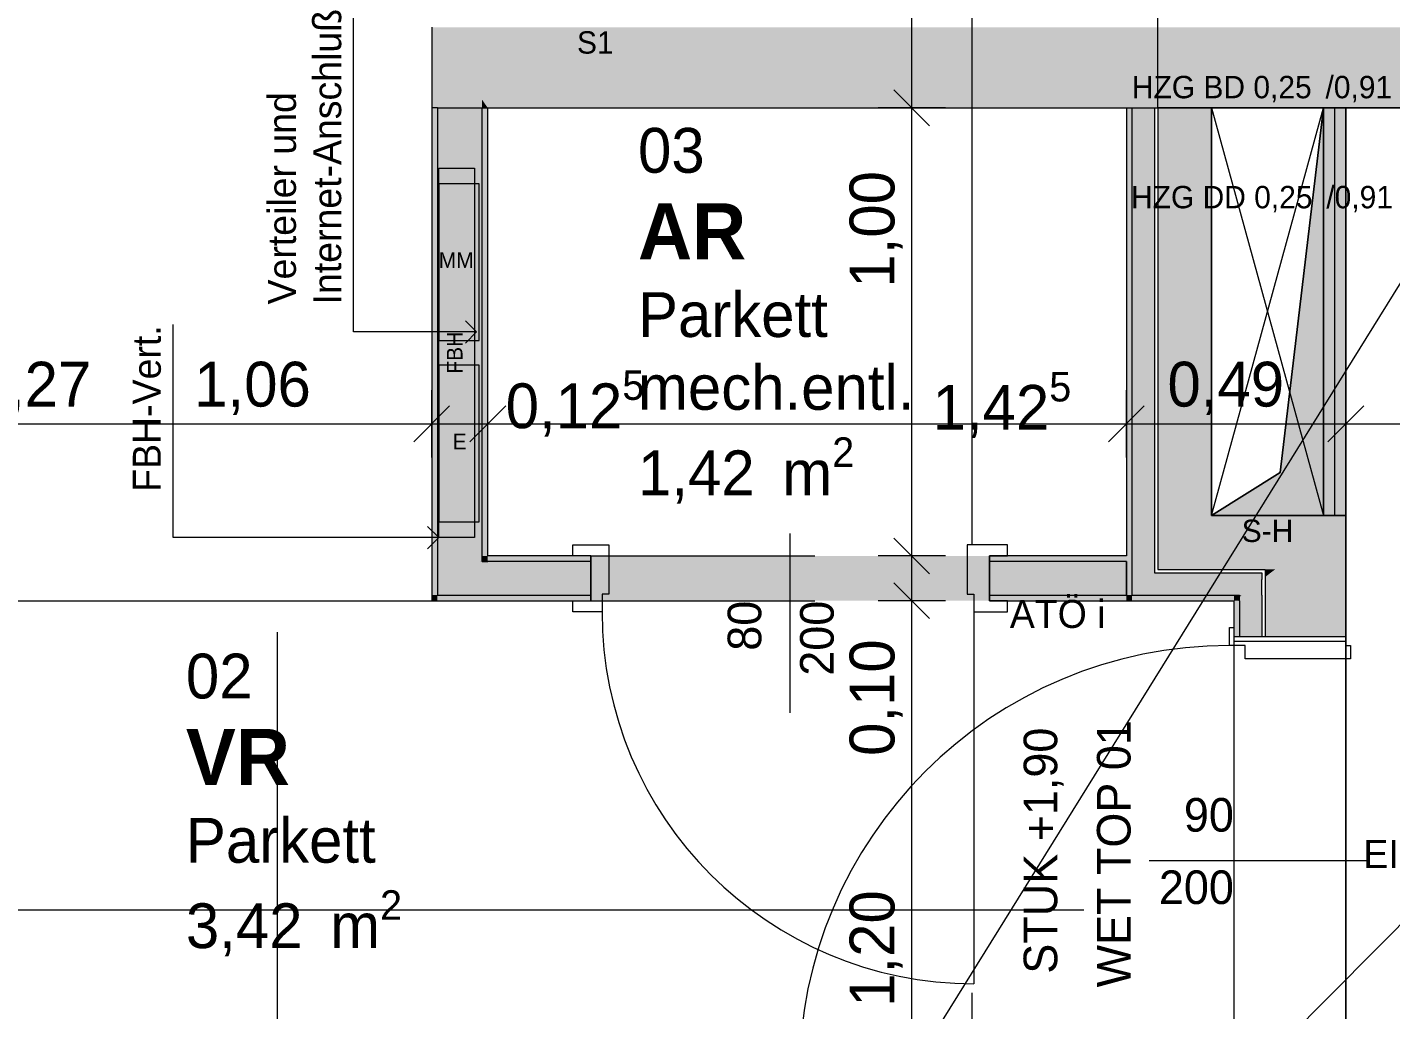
# Model space of a CAD drawing. Header units: metres. Extents: x -3.9 to 83, y -38 to 6.2.
# Drawn here: x 3.892 to 6.935, y -8.238 to -6.045 of the extents above; entities that cross this region are included whole.
import ezdxf

# ---------------------------------------------------------------- set-up
doc = ezdxf.new("R2010")
doc.units = ezdxf.units.M
doc.header["$MEASUREMENT"] = 0
for name, pattern in [('Achse', [0.004, 0.002, -0.001, 0, -0.001]), ('Schnittlinie', [0.006, 0.003, -0.0015, 0, -0.0015]), ('Strichlinie eng', [0.002, 0.0015, -0.0005]), ('Untersicht', [0.001, 0.0005, -0.0005])]:
    doc.linetypes.add(name, pattern=pattern)
for name, color, linetype in [('0._EG PP_2_000 Achsraster', 7, 'Continuous'), ('0._EG PP_2_120 Wand Innen tragend', 7, 'Continuous'), ('0._EG PP_2_130 Wand Innen', 7, 'Continuous'), ('0._EG PP_2_170 Schachtwände', 7, 'Continuous'), ('0._EG PP_2_220 Bodenaufbau', 7, 'Continuous'), ('0._EG PP_2_270 Deckendurchbruchsymbol', 7, 'Continuous'), ('0._EG PP_2_620 Haustechnik Installation', 7, 'Continuous'), ('0._EG PP_2_630 Elektrische Installation', 7, 'Continuous'), ('0._EG PP_2_810 Raum', 7, 'Continuous'), ('0._EG PP_2_815 Raumbegrenzung', 7, 'Continuous'), ('0._EG PP_2_851 Marker Schnitt', 7, 'Continuous'), ('0._EG PP_2_945 Einreichplan Beschriftung', 7, 'Continuous'), ('0._EG PP_2_950 Polierplan Bemaßung', 7, 'Continuous')]:
    doc.layers.add(name, color=color, linetype=linetype)
doc.styles.add('ERSTELLTER_STIL_10', font='')
doc.styles.add('ERSTELLTER_STIL_2', font='')
doc.styles.get('ERSTELLTER_STIL_10').set_extended_font_data('Eurostile', bold=True)
doc.styles.get('ERSTELLTER_STIL_2').set_extended_font_data('Eurostile')

msp = doc.modelspace()

# ---------------------------------------------------------------- hatches: boundary and pattern name
at = {"layer": '0._EG PP_2_120 Wand Innen tragend', "linetype": 'Continuous', "lineweight": 13, "true_color": 0x3f7f02}
for points in [[(4.8075, -6.063), (4.795, -6.045), (4.795, -6.225), (4.8075, -6.225)], [(4.92, -6.225), (6.235, -6.225), (6.235, -6.045), (4.795, -6.045)], [(6.3646, -6.045), (6.235, -6.225), (6.415, -6.225), (6.415, -6.045)], [(6.3646, -6.045), (6.235, -6.045), (6.235, -6.225)], [(6.415, -6.225), (7.005, -6.225), (7.005, -6.045), (6.415, -6.045)], [(4.9075, -6.225), (4.9075, -6.207), (4.8075, -6.063), (4.8075, -6.225)], [(4.92, -6.225), (4.9075, -6.207), (4.9075, -6.225)], [(6.535, -7.135), (6.535, -6.225), (6.415, -6.225), (6.415, -7.135)], [(6.535, -7.135), (6.415, -7.255), (6.535, -7.255)], [(6.415, -7.135), (6.415, -7.255), (6.535, -7.135)], [(6.655, -7.135), (6.535, -7.135), (6.535, -7.255), (6.655, -7.255)], [(6.655, -7.135), (6.655, -7.255), (6.6771, -7.255), (6.835, -7.135)], [(6.6771, -7.255), (6.835, -7.255), (6.835, -7.135)], [(6.655, -7.2625), (6.6672, -7.2625), (6.6771, -7.255), (6.655, -7.255)], [(6.6771, -7.255), (6.655, -7.2718), (6.655, -7.405), (6.835, -7.405), (6.835, -7.255)], [(6.655, -7.2718), (6.6672, -7.2625), (6.655, -7.2625)]]:
    msp.add_hatch(color=76, dxfattribs=at).paths.add_polyline_path(points)
at = {"layer": '0._EG PP_2_120 Wand Innen tragend', "linetype": 'Continuous', "lineweight": 13, "true_color": 0xfb02fe}
for points in [[(6.3575, -7.3125), (6.3575, -6.225), (6.345, -6.225), (6.345, -7.3125)], [(6.3575, -7.3125), (6.345, -7.325), (6.3575, -7.325)], [(6.345, -7.3125), (6.345, -7.325), (6.3575, -7.3125)], [(6.585, -7.3125), (6.3575, -7.3125), (6.3575, -7.325), (6.585, -7.325)], [(6.585, -7.3125), (6.585, -7.325), (6.5975, -7.3155), (6.5975, -7.3125)], [(6.5975, -7.3155), (6.585, -7.325), (6.5975, -7.325)], [(6.585, -7.325), (6.585, -7.405), (6.5975, -7.405), (6.5975, -7.325)]]:
    msp.add_hatch(color=6, dxfattribs=at).paths.add_polyline_path(points)
at = {"layer": '0._EG PP_2_120 Wand Innen tragend', "linetype": 'Continuous', "lineweight": 13, "true_color": 0xffaa00}
for points in [[(6.4075, -7.2625), (6.4075, -6.225), (6.3575, -6.225), (6.3575, -7.2625)], [(6.3575, -7.3125), (6.4075, -7.3125), (6.4075, -7.2625)], [(6.3575, -7.2625), (6.3575, -7.3125), (6.4075, -7.2625)], [(6.4075, -7.3125), (6.5975, -7.3125), (6.5975, -7.2625), (6.4075, -7.2625)], [(6.6475, -7.2625), (6.5975, -7.2625), (6.5975, -7.3125), (6.6014, -7.3125), (6.6475, -7.2775)], [(6.6475, -7.3125), (6.6475, -7.2775), (6.6014, -7.3125)], [(6.5975, -7.3155), (6.6014, -7.3125), (6.5975, -7.3125)], [(6.6014, -7.3125), (6.5975, -7.3155), (6.5975, -7.405), (6.6475, -7.405), (6.6475, -7.3125)]]:
    msp.add_hatch(color=40, dxfattribs=at).paths.add_polyline_path(points)
at = {"layer": '0._EG PP_2_130 Wand Innen', "linetype": 'Continuous', "lineweight": 13, "true_color": 0xfb02fe}
for points in [[(4.8075, -7.3125), (4.8075, -6.225), (4.795, -6.225), (4.795, -7.3125)], [(4.92, -7.225), (4.92, -6.225), (4.9075, -6.225), (4.9075, -7.225)], [(4.92, -7.225), (4.9075, -7.235), (4.9075, -7.2375), (4.92, -7.2375)], [(4.9075, -7.235), (4.92, -7.225), (4.9075, -7.225)], [(4.92, -7.225), (4.92, -7.2375), (5.15, -7.2375), (5.15, -7.225)], [(6.04, -7.2375), (6.345, -7.2375), (6.345, -7.225), (6.04, -7.225)], [(4.795, -7.3125), (4.795, -7.325), (4.8075, -7.315), (4.8075, -7.3125)], [(4.795, -7.325), (4.8075, -7.325), (4.8075, -7.315)], [(4.8075, -7.3125), (4.8075, -7.315), (4.8106, -7.3125)], [(4.8075, -7.315), (4.8075, -7.325), (5.15, -7.325), (5.15, -7.3125), (4.8106, -7.3125)], [(6.345, -7.3125), (6.04, -7.3125), (6.04, -7.325), (6.345, -7.325)]]:
    msp.add_hatch(color=6, dxfattribs=at).paths.add_polyline_path(points)
at = {"layer": '0._EG PP_2_130 Wand Innen', "linetype": 'Continuous', "lineweight": 13, "true_color": 0xffaa00}
for points in [[(4.9044, -7.2375), (4.9075, -7.235), (4.9075, -6.225), (4.8075, -6.225), (4.8075, -7.2375)], [(4.8106, -7.3125), (4.9044, -7.2375), (4.8075, -7.2375), (4.8075, -7.3125)], [(4.9075, -7.2375), (4.9044, -7.2375), (4.8106, -7.3125), (4.9075, -7.3125)], [(4.9075, -7.235), (4.9044, -7.2375), (4.9075, -7.2375)], [(4.9075, -7.3125), (5.15, -7.3125), (5.15, -7.2375), (4.9075, -7.2375)], [(6.04, -7.3125), (6.345, -7.3125), (6.345, -7.2375), (6.04, -7.2375)]]:
    msp.add_hatch(color=40, dxfattribs=at).paths.add_polyline_path(points)
at = {"layer": '0._EG PP_2_130 Wand Innen', "linetype": 'Continuous', "lineweight": 0, "true_color": 0xffffff}
msp.add_hatch(color=7, dxfattribs=at).paths.add_polyline_path([(6.04, -7.225), (5.15, -7.225), (5.15, -7.325), (6.04, -7.325)])
at = {"layer": '0._EG PP_2_170 Schachtwände', "linetype": 'Continuous', "lineweight": 13, "true_color": 0xfb02fe}
for points in [[(6.81, -7.135), (6.81, -6.225), (6.785, -6.225), (6.785, -7.135)], [(6.835, -7.135), (6.835, -6.225), (6.81, -6.225), (6.81, -7.135)]]:
    msp.add_hatch(color=6, dxfattribs=at).paths.add_polyline_path(points)
at = {"layer": '0._EG PP_2_270 Deckendurchbruchsymbol', "linetype": 'Continuous', "lineweight": 0}
msp.add_hatch(color=8, dxfattribs=at).paths.add_polyline_path([(6.535, -7.135), (6.785, -7.135), (6.785, -6.225), (6.6886, -7.0386)])
at = {"layer": '0._EG PP_2_620 Haustechnik Installation', "linetype": 'Continuous', "lineweight": 0, "true_color": 0x3f0000}
msp.add_hatch(color=18, dxfattribs=at).paths.add_polyline_path([(4.8106, -7.1842), (4.8906, -7.1842), (4.8906, -6.3592), (4.8106, -6.3592)])
at = {"layer": '0._EG PP_2_630 Elektrische Installation', "linetype": 'Continuous', "lineweight": 0, "true_color": 0x3f1b00}
for points in [[(4.9006, -6.3942), (4.8106, -6.3942), (4.8106, -6.7442), (4.9006, -6.7442)], [(4.9006, -6.7992), (4.8106, -6.7992), (4.8106, -7.1492), (4.9006, -7.1492)]]:
    msp.add_hatch(color=28, dxfattribs=at).paths.add_polyline_path(points)

# ---------------------------------------------------------------- linework, layer by layer
at = {"layer": '0._EG PP_2_000 Achsraster', "color": 5, "linetype": 'Achse', "lineweight": 0, "ltscale": 1000}
msp.add_line((6, 3), (6, -36), dxfattribs=at)
at = {"layer": '0._EG PP_2_120 Wand Innen tragend', "color": 7, "linetype": 'Continuous', "lineweight": 13, "ltscale": 1000}
for p, q in [((6.3575, -6.225), (6.3575, -7.2625)), ((6.4075, -6.225), (6.4075, -7.255)), ((6.3575, -7.2625), (6.3575, -7.3125)), ((6.4075, -7.255), (6.4075, -7.2625)), ((6.4075, -7.2625), (6.415, -7.2625)), ((6.4075, -7.2625), (6.415, -7.2625)), ((6.415, -7.2625), (6.6475, -7.2625)), ((6.6475, -7.2625), (6.6475, -7.2775)), ((6.6475, -7.2625), (6.6475, -7.2775)), ((6.6475, -7.3125), (6.6475, -7.2775)), ((6.6475, -7.3125), (6.6475, -7.2775)), ((6.3575, -7.3125), (6.4075, -7.3125)), ((6.3575, -7.3125), (6.4075, -7.3125)), ((6.4075, -7.3125), (6.5975, -7.3125)), ((6.5975, -7.3125), (6.5975, -7.3155)), ((6.5975, -7.3125), (6.5975, -7.3155)), ((6.5975, -7.325), (6.5975, -7.3155)), ((6.5975, -7.325), (6.5975, -7.3155)), ((6.5975, -7.325), (6.5975, -7.405)), ((6.6475, -7.3125), (6.6475, -7.405)), ((6.585, -7.405), (6.5975, -7.405)), ((6.585, -7.405), (6.5975, -7.405)), ((6.585, -7.405), (6.5975, -7.405)), ((6.5975, -7.405), (6.6475, -7.405)), ((6.5975, -7.405), (6.6475, -7.405)), ((6.5975, -7.405), (6.6475, -7.405)), ((6.6475, -7.405), (6.655, -7.405)), ((6.6475, -7.405), (6.655, -7.405)), ((6.6475, -7.405), (6.655, -7.405)), ((6.3959, -7.905), (6.885, -7.905))]:
    msp.add_line(p, q, dxfattribs=at)
at = {"layer": '0._EG PP_2_120 Wand Innen tragend', "color": 7, "linetype": 'Continuous', "lineweight": 18, "ltscale": 1000}
for p, q in [((6.415, -6.225), (6.415, -7.135)), ((6.415, -7.135), (6.415, -7.255)), ((6.415, -7.255), (6.535, -7.255)), ((6.415, -7.255), (6.535, -7.255)), ((6.535, -7.255), (6.655, -7.255)), ((6.655, -7.255), (6.655, -7.2625)), ((6.655, -7.255), (6.655, -7.2625)), ((6.655, -7.2625), (6.655, -7.2718)), ((6.655, -7.2718), (6.655, -7.405)), ((6.655, -7.405), (6.835, -7.405)), ((6.655, -7.405), (6.835, -7.405)), ((6.655, -7.405), (6.835, -7.405))]:
    msp.add_line(p, q, dxfattribs=at)
at = {"layer": '0._EG PP_2_120 Wand Innen tragend', "color": 8, "linetype": 'Continuous', "lineweight": 13, "ltscale": 1000}
for p, q in [((6.575, -7.425), (6.575, -7.385)), ((6.575, -7.385), (6.585, -7.385)), ((6.585, -7.385), (6.585, -7.415)), ((6.585, -7.405), (6.585, -8.405)), ((6.585, -7.415), (6.835, -7.415)), ((6.835, -7.405), (6.835, -8.405)), ((6.835, -7.415), (6.835, -7.425)), ((6.61, -7.425), (6.575, -7.425)), ((6.61, -7.455), (6.61, -7.425)), ((6.835, -7.425), (6.845, -7.425)), ((6.845, -7.425), (6.845, -7.455)), ((6.845, -7.455), (6.61, -7.455))]:
    msp.add_line(p, q, dxfattribs=at)
at = {"layer": '0._EG PP_2_120 Wand Innen tragend', "color": 7, "linetype": 'Continuous', "lineweight": 18, "ltscale": 1000, "flags": 128}
for points in [[(4.92, -6.225), (6.235, -6.225)], [(6.235, -6.225), (6.415, -6.225)], [(6.415, -6.225), (7.005, -6.225)], [(6.535, -7.135), (6.535, -6.225)], [(6.655, -7.135), (6.535, -7.135)], [(6.835, -7.135), (6.655, -7.135)], [(6.835, -7.405), (6.835, -7.135)]]:
    msp.add_lwpolyline(points, dxfattribs=at)
at = {"layer": '0._EG PP_2_120 Wand Innen tragend', "color": 7, "linetype": 'Continuous', "lineweight": 13, "ltscale": 1000, "flags": 128}
for points in [[(6.345, -6.225), (6.3575, -6.225)], [(6.345, -6.225), (6.345, -7.225)], [(6.3575, -6.225), (6.4075, -6.225)], [(6.4075, -6.225), (6.415, -6.225)], [(6.345, -7.2375), (6.345, -7.3125)], [(6.345, -7.325), (6.3575, -7.325)], [(6.3575, -7.325), (6.585, -7.325)], [(6.585, -7.325), (6.585, -7.405)]]:
    msp.add_lwpolyline(points, dxfattribs=at)
at = {"layer": '0._EG PP_2_120 Wand Innen tragend', "color": 7, "linetype": 'Continuous', "lineweight": 13, "ltscale": 1000}
msp.add_arc((6.575, -8.385), 0.96, 90, 180, dxfattribs=at)
at = {"layer": '0._EG PP_2_130 Wand Innen', "color": 7, "linetype": 'Continuous', "lineweight": 18, "ltscale": 1000}
for p, q in [((4.8075, -6.225), (4.795, -6.225)), ((4.8075, -6.225), (4.795, -6.225)), ((4.8075, -6.225), (4.9075, -6.225)), ((4.8075, -6.225), (4.8075, -7.2375)), ((4.8075, -6.225), (4.9075, -6.225)), ((4.9075, -6.225), (4.92, -6.225)), ((4.9075, -7.235), (4.9075, -6.225)), ((4.9075, -6.225), (4.92, -6.225)), ((4.8075, -7.2375), (4.8075, -7.3125)), ((4.9075, -7.2375), (4.9075, -7.235)), ((4.9075, -7.2375), (4.92, -7.2375)), ((4.9075, -7.2375), (4.92, -7.2375)), ((5.15, -7.2375), (4.92, -7.2375)), ((5.15, -7.225), (5.15, -7.2375)), ((5.15, -7.225), (5.15, -7.2375)), ((5.15, -7.225), (5.15, -7.2375)), ((5.15, -7.2375), (5.15, -7.3125)), ((5.15, -7.2375), (5.15, -7.3125)), ((5.15, -7.2375), (5.15, -7.3125)), ((6.04, -7.225), (6.04, -7.2375)), ((6.04, -7.225), (6.04, -7.2375)), ((6.04, -7.225), (6.04, -7.2375)), ((6.345, -7.2375), (6.04, -7.2375)), ((6.04, -7.2375), (6.04, -7.3125)), ((6.04, -7.2375), (6.04, -7.3125)), ((6.04, -7.2375), (6.04, -7.3125)), ((4.8075, -7.3125), (4.8106, -7.3125)), ((4.8075, -7.3125), (4.8106, -7.3125)), ((4.8106, -7.3125), (4.9075, -7.3125)), ((4.8106, -7.3125), (4.9075, -7.3125)), ((4.9075, -7.3125), (5.15, -7.3125)), ((5.15, -7.3125), (5.15, -7.325)), ((5.15, -7.3125), (5.15, -7.325)), ((5.15, -7.3125), (5.15, -7.325)), ((6.04, -7.3125), (6.345, -7.3125)), ((6.04, -7.3125), (6.04, -7.325)), ((6.04, -7.3125), (6.04, -7.325)), ((6.04, -7.3125), (6.04, -7.325))]:
    msp.add_line(p, q, dxfattribs=at)
at = {"layer": '0._EG PP_2_130 Wand Innen', "color": 7, "linetype": 'Continuous', "lineweight": 13, "ltscale": 1000}
for p, q in [((5.595, -7.575), (5.595, -7.175)), ((6.005, -7.35), (6.005, -8.18))]:
    msp.add_line(p, q, dxfattribs=at)
at = {"layer": '0._EG PP_2_130 Wand Innen', "color": 8, "linetype": 'Continuous', "lineweight": 13, "ltscale": 1000}
for p, q in [((5.11, -7.225), (5.11, -7.2)), ((5.11, -7.2), (5.19, -7.2)), ((5.19, -7.2), (5.19, -7.31)), ((5.99, -7.2), (5.99, -7.31)), ((6.08, -7.2), (5.99, -7.2)), ((6.08, -7.225), (6.08, -7.2)), ((5.15, -7.225), (5.11, -7.225)), ((5.15, -7.325), (5.15, -7.225)), ((6.04, -7.325), (6.04, -7.225)), ((6.04, -7.225), (6.08, -7.225)), ((5.11, -7.35), (5.11, -7.325)), ((5.11, -7.325), (5.15, -7.325)), ((5.19, -7.31), (5.175, -7.31)), ((5.175, -7.31), (5.175, -7.35)), ((5.99, -7.31), (6.005, -7.31)), ((6.005, -7.31), (6.005, -7.35)), ((6.08, -7.325), (6.04, -7.325)), ((6.08, -7.35), (6.08, -7.325)), ((5.175, -7.35), (5.11, -7.35)), ((6.005, -7.35), (6.08, -7.35))]:
    msp.add_line(p, q, dxfattribs=at)
at = {"layer": '0._EG PP_2_130 Wand Innen', "color": 8, "linetype": 'Untersicht', "lineweight": 13, "ltscale": 1000}
for p, q in [((5.15, -7.225), (6.04, -7.225)), ((5.15, -7.325), (6.04, -7.325))]:
    msp.add_line(p, q, dxfattribs=at)
at = {"layer": '0._EG PP_2_130 Wand Innen', "color": 7, "linetype": 'Continuous', "lineweight": 18, "ltscale": 1000, "flags": 128}
for points in [[(4.795, -6.045), (4.795, -6.225)], [(4.795, -6.225), (4.795, -7.325)], [(4.92, -7.225), (4.92, -6.225)], [(5.15, -7.225), (4.92, -7.225)], [(6.345, -7.225), (6.04, -7.225)], [(6.345, -7.3125), (6.345, -7.2375)], [(4.795, -7.325), (4.8075, -7.325)], [(4.8075, -7.325), (5.15, -7.325)], [(6.04, -7.325), (6.345, -7.325)]]:
    msp.add_lwpolyline(points, dxfattribs=at)
at = {"layer": '0._EG PP_2_130 Wand Innen', "color": 7, "linetype": 'Continuous', "lineweight": 13, "ltscale": 1000}
msp.add_arc((6.005, -7.35), 0.83, 180, 270, dxfattribs=at)
at = {"layer": '0._EG PP_2_170 Schachtwände', "color": 7, "linetype": 'Continuous', "lineweight": 18, "ltscale": 1000}
msp.add_line((6.81, -7.135), (6.81, -6.225), dxfattribs=at)
at = {"layer": '0._EG PP_2_170 Schachtwände', "color": 7, "linetype": 'Continuous', "lineweight": 18, "ltscale": 1000, "flags": 128}
for points in [[(6.835, -6.225), (6.785, -6.225)], [(6.785, -6.225), (6.785, -7.135)], [(6.835, -7.135), (6.835, -6.225)], [(6.785, -7.135), (6.835, -7.135)]]:
    msp.add_lwpolyline(points, dxfattribs=at)
at = {"layer": '0._EG PP_2_220 Bodenaufbau', "color": 7, "linetype": 'Continuous', "lineweight": 13, "ltscale": 1000, "true_color": 0xf4f4f4, "flags": 128}
for points in [[(6.835, -8.775), (8.54, -8.775), (8.54, -7.555), (8.34, -7.555), (8.34, -7.435), (12.805, -7.435), (12.805, -8.775), (13.56, -8.775), (13.56, -14.755), (15.14, -14.755), (15.14, -3.11), (13.385, -3.11), (13.385, -6.225), (10.905, -6.225), (10.905, -6.045), (8.975, -6.045), (8.975, -6.225), (6.835, -6.225)], [(0.3244, -3.915), (0.3639, -14.69), (13.56, -14.69), (13.56, -8.775), (6.835, -8.775), (6.835, -6.225), (6.415, -6.225), (6.415, -3.915)]]:
    msp.add_lwpolyline(points, close=True, dxfattribs=at)
at = {"layer": '0._EG PP_2_270 Deckendurchbruchsymbol', "color": 7, "linetype": 'Strichlinie eng', "lineweight": 13, "ltscale": 1000}
for p, q in [((6.535, -7.135), (6.785, -6.225)), ((6.535, -6.225), (6.785, -7.135))]:
    msp.add_line(p, q, dxfattribs=at)
at = {"layer": '0._EG PP_2_270 Deckendurchbruchsymbol', "color": 7, "linetype": 'Strichlinie eng', "lineweight": 13, "ltscale": 1000, "flags": 128}
msp.add_lwpolyline([(6.785, -7.135), (6.785, -6.225), (6.535, -6.225), (6.535, -7.135)], close=True, dxfattribs=at)
at = {"layer": '0._EG PP_2_270 Deckendurchbruchsymbol', "color": 7, "linetype": 'Continuous', "lineweight": 13, "ltscale": 1000, "flags": 128}
for points in [[(6.6886, -7.0386), (6.785, -6.225), (6.535, -6.225), (6.535, -7.135)], [(6.535, -7.135), (6.785, -7.135), (6.785, -6.225), (6.6886, -7.0386)]]:
    msp.add_lwpolyline(points, close=True, dxfattribs=at)
at = {"layer": '0._EG PP_2_620 Haustechnik Installation', "color": 7, "linetype": 'Continuous', "lineweight": 13, "ltscale": 1000}
for p, q in [((4.8106, -7.1842), (4.8106, -6.3592)), ((4.8106, -6.3592), (4.8906, -6.3592)), ((4.8906, -6.3592), (4.8906, -7.1842)), ((4.8906, -7.1842), (4.8106, -7.1842))]:
    msp.add_line(p, q, dxfattribs=at)
at = {"layer": '0._EG PP_2_630 Elektrische Installation', "color": 7, "linetype": 'Continuous', "lineweight": 13, "ltscale": 1000, "flags": 128}
for points in [[(4.9006, -6.3942), (4.8106, -6.3942), (4.8106, -6.7442), (4.9006, -6.7442)], [(4.9006, -6.7992), (4.8106, -6.7992), (4.8106, -7.1492), (4.9006, -7.1492)]]:
    msp.add_lwpolyline(points, close=True, dxfattribs=at)
at = {"layer": '0._EG PP_2_815 Raumbegrenzung', "color": 8, "linetype": 'Continuous', "lineweight": 13, "ltscale": 1000}
msp.add_line((3.635, -7.325), (4.795, -7.325), dxfattribs=at)
at = {"layer": '0._EG PP_2_851 Marker Schnitt', "color": 7, "linetype": 'Schnittlinie', "lineweight": 13, "ltscale": 1000}
for p, q in [((4.45, 4.805), (4.45, -18.475)), ((-2.85, -8.015), (14.6743, -8.015))]:
    msp.add_line(p, q, dxfattribs=at)
at = {"layer": '0._EG PP_2_945 Einreichplan Beschriftung', "color": 92, "linetype": 'Continuous', "lineweight": 13, "ltscale": 1000}
for p, q in [((4.6205, -6.6637), (4.6205, -5.9732)), ((4.6205, -6.725), (4.6205, -6.6637)), ((4.218, -7.0818), (4.218, -6.7082)), ((4.895, -6.725), (4.87, -6.7)), ((4.895, -6.725), (4.6205, -6.725)), ((4.895, -6.725), (4.87, -6.75)), ((4.218, -7.1842), (4.218, -7.0818)), ((4.8106, -7.1842), (4.7856, -7.1592)), ((4.8106, -7.1842), (4.218, -7.1842)), ((4.8106, -7.1842), (4.7856, -7.2092))]:
    msp.add_line(p, q, dxfattribs=at)
at = {"layer": '0._EG PP_2_950 Polierplan Bemaßung', "color": 76, "linetype": 'Continuous', "lineweight": 13, "ltscale": 1000, "true_color": 0x3f7f02}
for p, q in [((4.5843, -10.4377), (8.745, -3.735)), ((0.1845, -14.87), (8.925, -6.065))]:
    msp.add_line(p, q, dxfattribs=at)
at = {"layer": '0._EG PP_2_950 Polierplan Bemaßung', "color": 6, "linetype": 'Continuous', "lineweight": 13, "ltscale": 1000, "true_color": 0xfb02fe}
for p, q in [((5.8661, -6.225), (5.8661, -5.945)), ((5.8261, -6.185), (5.9061, -6.265)), ((5.9411, -6.225), (5.7911, -6.225)), ((5.8661, -7.225), (5.8661, -6.225)), ((4.795, -7.0052), (4.795, -6.8552)), ((4.92, -7.0052), (4.92, -6.8552)), ((6.345, -7.0052), (6.345, -6.8552)), ((6.835, -7.0052), (6.835, -6.8552)), ((4.835, -6.8902), (4.755, -6.9702)), ((4.96, -6.8902), (4.88, -6.9702)), ((6.385, -6.8902), (6.305, -6.9702)), ((6.875, -6.8902), (6.795, -6.9702)), ((3.735, -6.9302), (4.795, -6.9302)), ((4.795, -6.9302), (4.92, -6.9302)), ((4.92, -6.9302), (6.345, -6.9302)), ((6.345, -6.9302), (6.835, -6.9302)), ((6.835, -6.9302), (13.635, -6.9302)), ((5.8261, -7.185), (5.9061, -7.265)), ((5.9411, -7.225), (5.7911, -7.225)), ((5.8661, -7.325), (5.8661, -7.225)), ((5.8261, -7.285), (5.9061, -7.365)), ((5.9411, -7.325), (5.7911, -7.325)), ((5.8661, -8.525), (5.8661, -7.325))]:
    msp.add_line(p, q, dxfattribs=at)

# ---------------------------------------------------------------- texts
at = {"layer": '0._EG PP_2_120 Wand Innen tragend', "color": 7, "linetype": 'Continuous', "lineweight": 13, "char_height": 0.075, "attachment_point": 9, "rotation": 90, "style": 'ERSTELLTER_STIL_2'}
for s, insert in [('\\A1;{\\pqr;\\pt0;\\fEurostile|b0|i0|c0|p0;\\W1.000000;WET TOP 01}', (6.3555, -7.5917)), ('\\A1;{\\pqr;\\pt0;\\fEurostile|b0|i0|c0|p0;\\W1.000000;STUK +1,90}', (6.2048, -7.6083))]:
    msp.add_mtext(s, dxfattribs=dict(at, insert=insert))
at = {"layer": '0._EG PP_2_120 Wand Innen tragend', "color": 7, "linetype": 'Continuous', "lineweight": 13, "attachment_point": 9, "style": 'ERSTELLTER_STIL_2'}
for s, insert, char_height in [('\\A1;{\\pqr;\\pt0;\\fEurostile|b0|i0|c0|p0;\\W1.000000;90}', (6.585, -7.8414), 0.075), ('\\A1;{\\pqr;\\pt0;\\fEurostile|b0|i0|c0|p0;\\W1.000000;EI}', (6.953, -7.9214), 0.0625), ('\\A1;{\\pqr;\\pt0;\\fEurostile|b0|i0|c0|p0;\\W1.000000;200}', (6.585, -8.003), 0.075)]:
    msp.add_mtext(s, dxfattribs=dict(at, insert=insert, char_height=char_height))
at = {"layer": '0._EG PP_2_130 Wand Innen', "color": 7, "linetype": 'Continuous', "lineweight": 13, "char_height": 0.075, "attachment_point": 9, "rotation": 90, "style": 'ERSTELLTER_STIL_2'}
for s, insert in [('\\A1;{\\pqr;\\pt0;\\fEurostile|b0|i0|c0|p0;\\W1.000000;80}', (5.5314, -7.325)), ('\\A1;{\\pqr;\\pt0;\\fEurostile|b0|i0|c0|p0;\\W1.000000;200}', (5.693, -7.325))]:
    msp.add_mtext(s, dxfattribs=dict(at, insert=insert))
at = {"layer": '0._EG PP_2_270 Deckendurchbruchsymbol', "color": 1, "linetype": 'Continuous', "lineweight": 0, "char_height": 0.05, "style": 'ERSTELLTER_STIL_2'}
for s, insert, attachment_point in [('\\A1;{\\pqc;\\pt0;\\fEurostile|b0|i0|c0|p0;\\W1.000000;S1}', (5.16, -6.0539), 2), ('\\A1;{\\pqc;\\pt0;\\fEurostile|b0|i0|c0|p0;\\W1.000000;HZG BD 0,25\\fEurostile|b0|i0|c0|p0;\\W1.000000;\\A1{\\H.66x;\\S^  ;}\\fEurostile|b0|i0|c0|p0;\\W1.000000; /0,91\\fEurostile|b0|i0|c0|p0;\\W1.000000;\\A1{\\H.66x;\\S^  ;}\\fEurostile|b0|i0|c0|p0;\\W1.000000;\\fEurostile|b0|i0|c0|p0;\\W1.000000;\\A1{\\H.66x;\\S^  ;}}', (6.66, -6.2181), 8), ('\\A1;{\\pqc;\\pt0;\\fEurostile|b0|i0|c0|p0;\\W1.000000;HZG DD 0,25\\fEurostile|b0|i0|c0|p0;\\W1.000000;\\A1{\\H.66x;\\S^  ;}\\fEurostile|b0|i0|c0|p0;\\W1.000000; /0,91\\fEurostile|b0|i0|c0|p0;\\W1.000000;\\A1{\\H.66x;\\S^  ;}\\fEurostile|b0|i0|c0|p0;\\W1.000000;\\fEurostile|b0|i0|c0|p0;\\W1.000000;\\A1{\\H.66x;\\S^  ;}}', (6.66, -6.4637), 8), ('\\A1;{\\pqc;\\pt0;\\fEurostile|b0|i0|c0|p0;\\W1.000000;S-H}', (6.66, -7.1439), 2)]:
    msp.add_mtext(s, dxfattribs=dict(at, insert=insert, attachment_point=attachment_point))
at = {"layer": '0._EG PP_2_620 Haustechnik Installation', "color": 7, "linetype": 'Continuous', "lineweight": 13, "insert": (4.8462, -6.8182), "char_height": 0.035, "attachment_point": 4, "rotation": 90, "style": 'ERSTELLTER_STIL_2'}
msp.add_mtext('\\A1;{\\pql;\\fEurostile|b0|i0|c0|p0;\\W1.000000;FBH}', dxfattribs=at)
at = {"layer": '0._EG PP_2_630 Elektrische Installation', "color": 7, "linetype": 'Continuous', "lineweight": 13, "char_height": 0.035, "attachment_point": 4, "style": 'ERSTELLTER_STIL_2'}
for s, insert in [('\\A1;{\\pql;\\fEurostile|b0|i0|c0|p0;\\W1.000000;MM}', (4.8106, -6.5648)), ('\\A1;{\\pql;\\fEurostile|b0|i0|c0|p0;\\W1.000000;E}', (4.8418, -6.9698))]:
    msp.add_mtext(s, dxfattribs=dict(at, insert=insert))
at = {"layer": '0._EG PP_2_810 Raum', "color": 7, "linetype": 'Continuous', "lineweight": 13, "attachment_point": 1}
for s, insert, char_height, style in [('\\A1;{\\pql;\\pt0;\\fEurostile|b0|i0|c0|p0;\\W1.000000;03}', (5.2553, -6.2697), 0.1, 'ERSTELLTER_STIL_2'), ('\\A1;{\\pql;\\pt0;\\fEurostile|b1|i0|c0|p0;\\W1.000000;AR}', (5.2553, -6.4379), 0.125, 'ERSTELLTER_STIL_10'), ('\\A1;{\\pql;\\pt0;\\fEurostile|b0|i0|c0|p0;\\W1.000000;Parkett}', (5.2553, -6.6363), 0.1, 'ERSTELLTER_STIL_2'), ('\\A1;{\\pql;\\pt0;\\fEurostile|b0|i0|c0|p0;\\W1.000000;mech.entl.}', (5.2553, -6.7988), 0.1, 'ERSTELLTER_STIL_2'), ('\\A1;{\\pql;\\pt0,0.05;\\fEurostile|b0|i0|c0|p0;\\W1.000000;1,42\\fEurostile|b0|i0|c0|p0;\\W1.000000;\\A1{\\H.66x;\\S^  ;}\\fEurostile|b0|i0|c0|p0;\\W1.000000; m\\fEurostile|b0|i0|c0|p0;\\W1.000000;\\A1{\\H.66x;\\S2^  ;}}', (5.2553, -6.9603), 0.1, 'ERSTELLTER_STIL_2'), ('\\A1;{\\pql;\\pt0;\\fEurostile|b0|i0|c0|p0;\\W1.000000;02}', (4.2464, -7.4431), 0.1, 'ERSTELLTER_STIL_2'), ('\\A1;{\\pql;\\pt0;\\fEurostile|b1|i0|c0|p0;\\W1.000000;VR}', (4.2464, -7.6112), 0.125, 'ERSTELLTER_STIL_10'), ('\\A1;{\\pql;\\pt0;\\fEurostile|b0|i0|c0|p0;\\W1.000000;Parkett}', (4.2464, -7.8097), 0.1, 'ERSTELLTER_STIL_2'), ('\\A1;{\\pql;\\pt0,0.05;\\fEurostile|b0|i0|c0|p0;\\W1.000000;3,42\\fEurostile|b0|i0|c0|p0;\\W1.000000;\\A1{\\H.66x;\\S^  ;}\\fEurostile|b0|i0|c0|p0;\\W1.000000; m\\fEurostile|b0|i0|c0|p0;\\W1.000000;\\A1{\\H.66x;\\S2^  ;}}', (4.2464, -7.9712), 0.1, 'ERSTELLTER_STIL_2')]:
    msp.add_mtext(s, dxfattribs=dict(at, insert=insert, char_height=char_height, style=style))
at = {"layer": '0._EG PP_2_945 Einreichplan Beschriftung', "color": 92, "linetype": 'Continuous', "lineweight": 13, "insert": (4.5938, -6.6637), "char_height": 0.0625, "attachment_point": 7, "rotation": 90, "line_spacing_factor": 0.968754, "style": 'ERSTELLTER_STIL_2'}
msp.add_mtext('\\A1;{\\pql;\\fEurostile|b0|i0|c0|p0;\\W1.000000;Verteiler und\\P\\pql;\\fEurostile|b0|i0|c0|p0;\\W1.000000;Internet-Anschluß}', dxfattribs=at)
at = {"layer": '0._EG PP_2_945 Einreichplan Beschriftung', "color": 92, "linetype": 'Continuous', "lineweight": 13, "insert": (4.1913, -7.0818), "char_height": 0.0625, "attachment_point": 7, "rotation": 90, "style": 'ERSTELLTER_STIL_2'}
msp.add_mtext('\\A1;{\\pql;\\fEurostile|b0|i0|c0|p0;\\W1.000000;FBH-Vert.}', dxfattribs=at)
at = {"layer": '0._EG PP_2_945 Einreichplan Beschriftung', "color": 5, "linetype": 'Continuous', "lineweight": 0, "insert": (6.085, -7.3232), "char_height": 0.0625, "attachment_point": 1, "style": 'ERSTELLTER_STIL_2'}
msp.add_mtext('\\A1;{\\pql;\\fEurostile|b0|i0|c0|p0;\\W1.000000;ATÖ i}', dxfattribs=at)
at = {"layer": '0._EG PP_2_950 Polierplan Bemaßung', "color": 6, "linetype": 'Continuous', "lineweight": 13, "true_color": 0xfb02fe, "char_height": 0.1, "width": 0.306373, "attachment_point": 7, "rotation": 90, "style": 'ERSTELLTER_STIL_2'}
for s, insert in [('\\A1;{\\pql;\\fEurostile|b0|i0|c0|p0;\\W1.000000;1,00}', (5.8461, -6.6262)), ('\\A1;{\\pql;\\fEurostile|b0|i0|c0|p0;\\W1.000000;0,10}', (5.8461, -7.6714)), ('\\A1;{\\pql;\\fEurostile|b0|i0|c0|p0;\\W1.000000;1,20}', (5.8461, -8.2314))]:
    msp.add_mtext(s, dxfattribs=dict(at, insert=insert))
at = {"layer": '0._EG PP_2_950 Polierplan Bemaßung', "color": 6, "linetype": 'Continuous', "lineweight": 13, "true_color": 0xfb02fe, "char_height": 0.1, "width": 0.306373, "attachment_point": 7, "style": 'ERSTELLTER_STIL_2'}
for s, insert in [('\\A1;{\\pql;\\fEurostile|b0|i0|c0|p0;\\W1.000000;0,27}', (3.775, -6.9102)), ('\\A1;{\\pql;\\fEurostile|b0|i0|c0|p0;\\W1.000000;1,06}', (4.265, -6.9102)), ('\\A1;{\\pql;\\fEurostile|b0|i0|c0|p0;\\W1.000000;0,49}', (6.4368, -6.9102))]:
    msp.add_mtext(s, dxfattribs=dict(at, insert=insert))
at = {"layer": '0._EG PP_2_950 Polierplan Bemaßung', "color": 6, "linetype": 'Continuous', "lineweight": 13, "true_color": 0xfb02fe, "char_height": 0.1, "attachment_point": 7, "style": 'ERSTELLTER_STIL_2'}
for s, insert in [('\\A1;{\\pql;\\fEurostile|b0|i0|c0|p0;\\W1.000000;0,12\\fEurostile|b0|i0|c0|p0;\\W1.000000;\\A1{\\H.66x;\\S5^  ;}}', (4.96, -6.9691)), ('\\A1;{\\pql;\\fEurostile|b0|i0|c0|p0;\\W1.000000;1,42\\fEurostile|b0|i0|c0|p0;\\W1.000000;\\A1{\\H.66x;\\S5^  ;}}', (5.9127, -6.9726))]:
    msp.add_mtext(s, dxfattribs=dict(at, insert=insert))

doc.saveas('drawing.dxf')
